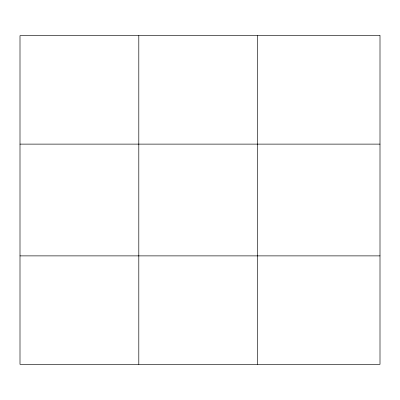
<?xml version="1.0" encoding="UTF-8"?>
<svg xmlns="http://www.w3.org/2000/svg" width="400" height="400" viewBox="0 0 400 400"><rect width="100%" height="100%" fill="white"/><g stroke="black" fill="none" stroke-linecap="round" stroke-linejoin="round"><path stroke-width="0.6" d="M138.8 364.355L138.8 35.645M257.6 364.355L257.6 35.645M20 144.12L380 144.12M20 255.88L380 255.88M380 35.645L380 364.355L20 364.355L20 35.645L380 35.645"/></g></svg>
